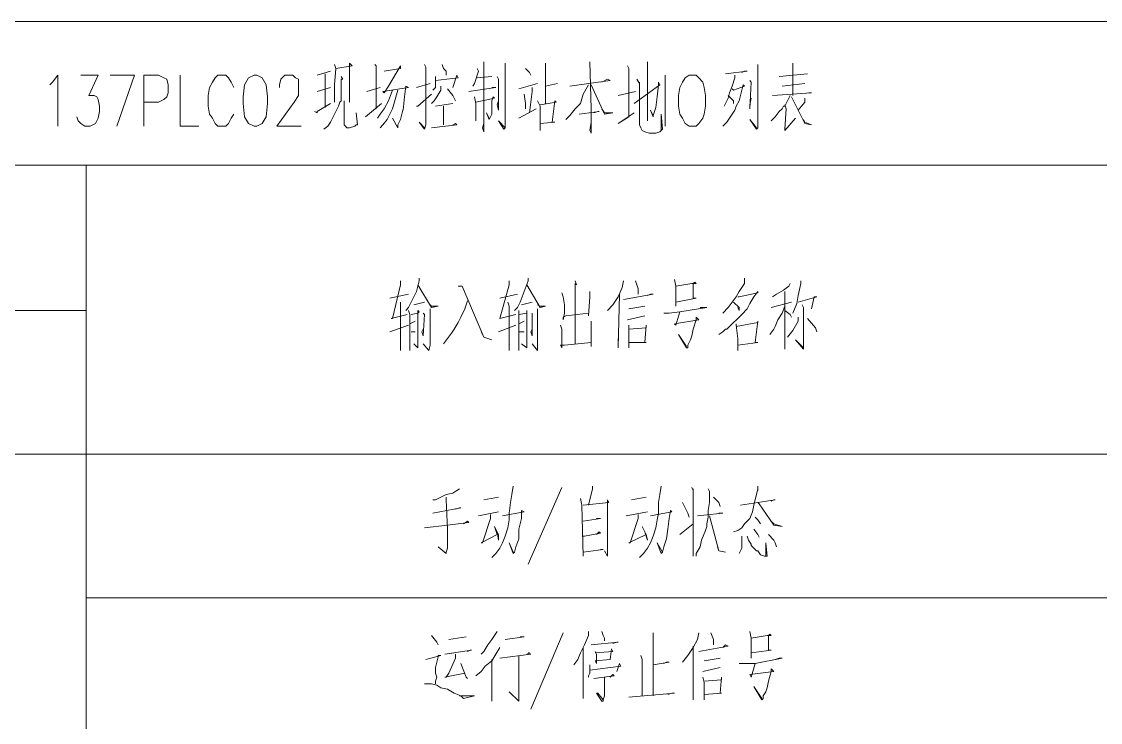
# Model space of a CAD drawing. Header units: millimetres. Extents: x 201 to 11482, y -7821 to 251.
# Drawn here: x 2759.2 to 2810.2, y -5489.1 to -5455.9 of the extents above; entities that cross this region are included whole.
import ezdxf

# ---------------------------------------------------------------- set-up
doc = ezdxf.new("R2010")
doc.units = ezdxf.units.MM

msp = doc.modelspace()

# ---------------------------------------------------------------- linework, layer by layer
at = {"color": 0, "lineweight": 18}
for points in [[(2669.664, -5455.924), (2723.258, -5455.924), (2742.753, -5455.924), (2762.247, -5455.924), (2811.079, -5455.924), (2820.858, -5455.924), (2830.637, -5455.924), (2840.352, -5455.924), (2850.131, -5455.924), (2859.91, -5455.924), (2889.628, -5455.924)], [(2773.995, -5457.956), (2774.058, -5458.147), (2773.995, -5458.909), (2773.995, -5459.734), (2773.995, -5459.544), (2773.995, -5459.353)], [(2774.058, -5458.147), (2774.82, -5458.02), (2774.693, -5457.893), (2774.693, -5458.02), (2774.693, -5459.417), (2774.693, -5459.734), (2774.693, -5459.544), (2774.693, -5459.417)], [(2775.9, -5457.956), (2775.963, -5458.02), (2775.963, -5458.02), (2775.963, -5460.052)], [(2776.344, -5458.274), (2777.106, -5458.147), (2777.106, -5458.02), (2776.535, -5458.972), (2776.344, -5459.29), (2776.281, -5459.226), (2777.487, -5459.036), (2777.36, -5458.972), (2777.297, -5459.48), (2777.233, -5460.115), (2777.233, -5460.052), (2777.106, -5460.56), (2776.979, -5460.814), (2776.979, -5460.941), (2776.725, -5460.496), (2776.979, -5460.941)], [(2778.249, -5457.956), (2778.313, -5458.083), (2778.313, -5460.814), (2778.249, -5461.004), (2777.995, -5460.687), (2778.249, -5460.941)], [(2779.075, -5457.956), (2779.138, -5458.147), (2779.265, -5458.274), (2779.265, -5458.337), (2779.265, -5458.464)], [(2781.043, -5457.829), (2781.043, -5457.956), (2781.043, -5461.131), (2780.98, -5460.941), (2781.043, -5460.75)], [(2782.059, -5457.893), (2782.059, -5458.02), (2782.059, -5460.623), (2782.059, -5460.75), (2782.059, -5460.941), (2782.059, -5460.941), (2781.996, -5461.004), (2781.742, -5460.623), (2782.059, -5460.941)], [(2783.964, -5457.893), (2783.964, -5458.02), (2783.964, -5459.798)], [(2786.06, -5457.829), (2786.123, -5460.052), (2786.123, -5461.195), (2786.06, -5461.068), (2786.123, -5460.687)], [(2787.838, -5458.02), (2787.901, -5458.147), (2787.901, -5458.147), (2787.901, -5460.369), (2787.901, -5460.179), (2787.901, -5460.433), (2787.393, -5460.75), (2787.393, -5460.75), (2788.155, -5460.242)], [(2788.79, -5457.829), (2788.79, -5458.02), (2788.79, -5457.956), (2788.79, -5460.242), (2788.79, -5460.623), (2788.79, -5460.306)], [(2793.997, -5457.956), (2793.997, -5458.147), (2793.997, -5459.544), (2793.997, -5460.179), (2793.997, -5460.56), (2793.997, -5460.814), (2793.997, -5460.941), (2793.934, -5461.004), (2793.616, -5460.56), (2793.934, -5460.941), (2793.934, -5460.941)], [(2795.648, -5457.893), (2795.648, -5458.02), (2795.648, -5459.417)], [(2760.533, -5458.909), (2760.66, -5458.782), (2760.914, -5458.464), (2760.914, -5460.877)], [(2761.993, -5458.464), (2762.819, -5458.464), (2762.374, -5459.417), (2762.628, -5459.417), (2762.755, -5459.48), (2762.819, -5459.607), (2762.882, -5459.925), (2762.882, -5460.179), (2762.819, -5460.496), (2762.692, -5460.75), (2762.438, -5460.877), (2762.184, -5460.877), (2761.993, -5460.75), (2761.866, -5460.623), (2761.803, -5460.433)], [(2763.39, -5458.464), (2764.533, -5458.464), (2763.708, -5460.877)], [(2764.978, -5460.877), (2764.978, -5458.464), (2765.676, -5458.464), (2765.93, -5458.591), (2766.057, -5458.655), (2766.121, -5458.909), (2766.121, -5459.29), (2766.057, -5459.48), (2765.93, -5459.607), (2765.676, -5459.734), (2764.978, -5459.734)], [(2766.692, -5458.464), (2766.692, -5460.877), (2767.581, -5460.877)], [(2769.232, -5459.036), (2769.105, -5458.782), (2768.978, -5458.591), (2768.851, -5458.464), (2768.47, -5458.464), (2768.343, -5458.591), (2768.216, -5458.782), (2768.089, -5459.036), (2768.026, -5459.417), (2768.026, -5459.925), (2768.089, -5460.306), (2768.216, -5460.496), (2768.343, -5460.75), (2768.47, -5460.877), (2768.851, -5460.877), (2768.978, -5460.75), (2769.105, -5460.496), (2769.232, -5460.306)], [(2770.185, -5458.464), (2769.931, -5458.591), (2769.74, -5458.909), (2769.677, -5459.48), (2769.677, -5459.798), (2769.74, -5460.433), (2769.931, -5460.75), (2770.185, -5460.877), (2770.312, -5460.877), (2770.566, -5460.75), (2770.756, -5460.433), (2770.82, -5459.798), (2770.82, -5459.48), (2770.756, -5458.909), (2770.566, -5458.591), (2770.312, -5458.464), (2770.185, -5458.464)], [(2771.391, -5459.036), (2771.391, -5458.909), (2771.455, -5458.655), (2771.518, -5458.591), (2771.645, -5458.464), (2772.026, -5458.464), (2772.153, -5458.591), (2772.28, -5458.655), (2772.28, -5458.909), (2772.28, -5459.163), (2772.28, -5459.417), (2772.09, -5459.734), (2771.264, -5460.877), (2772.407, -5460.877)], [(2773.804, -5458.274), (2773.169, -5458.464)], [(2774.312, -5458.528), (2774.376, -5458.655), (2774.312, -5458.655), (2774.312, -5459.036), (2774.312, -5459.353), (2774.312, -5459.671), (2774.249, -5459.734), (2774.185, -5459.925), (2774.058, -5460.179), (2773.931, -5460.433), (2773.804, -5460.687), (2773.677, -5460.877), (2773.487, -5461.004)], [(2773.55, -5458.401), (2773.55, -5459.988)], [(2778.757, -5458.528), (2778.757, -5458.718), (2778.757, -5458.845), (2778.757, -5459.036), (2778.63, -5459.163)], [(2778.757, -5458.718), (2779.837, -5458.591), (2779.773, -5458.464), (2779.583, -5459.036)], [(2780.726, -5458.147), (2780.789, -5458.274), (2780.599, -5458.845), (2780.535, -5458.972)], [(2780.726, -5458.591), (2781.424, -5458.528)], [(2781.678, -5458.528), (2781.742, -5458.655), (2781.742, -5460.115), (2781.678, -5459.861), (2781.742, -5459.671)], [(2783.012, -5458.147), (2783.202, -5458.337), (2783.266, -5458.464)], [(2789.616, -5460.877), (2789.616, -5458.464)], [(2790.759, -5458.464), (2790.568, -5458.591), (2790.441, -5458.782), (2790.314, -5459.036), (2790.251, -5459.417), (2790.251, -5459.925), (2790.314, -5460.306), (2790.441, -5460.496), (2790.568, -5460.75), (2790.759, -5460.877), (2791.076, -5460.877), (2791.203, -5460.75), (2791.394, -5460.496), (2791.457, -5460.306), (2791.521, -5459.925), (2791.521, -5459.417), (2791.457, -5459.036), (2791.394, -5458.782), (2791.203, -5458.591), (2791.076, -5458.464), (2790.759, -5458.464)], [(2792.918, -5458.464), (2792.918, -5458.591), (2792.791, -5458.972), (2792.664, -5459.29), (2792.6, -5459.544), (2792.41, -5459.925)], [(2792.473, -5458.401), (2793.489, -5458.274), (2793.362, -5458.274), (2793.235, -5458.337)], [(2795.013, -5458.528), (2796.347, -5458.401)], [(2773.169, -5459.226), (2773.804, -5459.036)], [(2775.519, -5459.226), (2776.154, -5459.036)], [(2777.868, -5459.036), (2778.503, -5458.845)], [(2779.011, -5458.972), (2779.011, -5459.163), (2778.821, -5459.48), (2778.694, -5459.671), (2778.567, -5459.798)], [(2780.345, -5459.226), (2781.615, -5459.036), (2781.551, -5459.036), (2781.488, -5459.036), (2781.424, -5459.036)], [(2782.694, -5459.099), (2783.583, -5458.845)], [(2783.329, -5459.036), (2783.329, -5459.226), (2783.202, -5460.242)], [(2783.964, -5458.972), (2784.536, -5458.845)], [(2785.996, -5458.909), (2785.742, -5459.353), (2785.615, -5459.798), (2785.361, -5460.052), (2785.107, -5460.369), (2784.917, -5460.56)], [(2785.107, -5458.972), (2787.012, -5458.718), (2786.885, -5458.655), (2786.631, -5458.782)], [(2786.123, -5458.909), (2786.758, -5460.306), (2787.139, -5460.242), (2786.758, -5460.242), (2786.631, -5460.052)], [(2788.155, -5459.798), (2789.362, -5458.909), (2789.298, -5458.782), (2789.298, -5458.972), (2789.298, -5458.909), (2789.235, -5459.48), (2789.171, -5459.988), (2789.044, -5460.369), (2789.044, -5460.433), (2788.917, -5460.115), (2789.044, -5460.369)], [(2788.282, -5458.655), (2788.409, -5458.845), (2788.409, -5458.782), (2788.409, -5459.925), (2788.409, -5460.433), (2788.409, -5460.814), (2788.473, -5460.941), (2788.536, -5461.068), (2788.663, -5461.131), (2788.854, -5461.195), (2789.171, -5461.195), (2789.362, -5461.131), (2789.489, -5461.004), (2789.425, -5460.306), (2789.425, -5461.068), (2789.425, -5461.068)], [(2792.791, -5459.099), (2792.854, -5459.163), (2793.362, -5458.972), (2793.299, -5458.909), (2793.235, -5459.163), (2793.172, -5459.417), (2793.108, -5459.671), (2792.981, -5459.925), (2792.918, -5460.115), (2792.791, -5460.306), (2792.664, -5460.496), (2792.537, -5460.687), (2792.41, -5460.814), (2792.346, -5460.877)], [(2793.616, -5458.718), (2793.68, -5458.782), (2793.616, -5460.052), (2793.616, -5459.861), (2793.68, -5459.544)], [(2795.14, -5458.972), (2796.22, -5458.845)], [(2776.725, -5459.163), (2776.535, -5459.671), (2776.344, -5460.052), (2776.154, -5460.306), (2776.027, -5460.496)], [(2776.979, -5459.163), (2776.852, -5459.607), (2776.725, -5460.052), (2776.471, -5460.56), (2776.281, -5460.814), (2776.154, -5460.941)], [(2777.868, -5459.925), (2777.932, -5459.925), (2778.567, -5459.353)], [(2779.329, -5459.099), (2779.583, -5459.417), (2779.646, -5459.544), (2779.71, -5459.671)], [(2780.599, -5459.48), (2780.662, -5459.798), (2780.662, -5459.798), (2780.662, -5460.623), (2780.662, -5460.433), (2780.662, -5460.306)], [(2780.662, -5459.734), (2781.551, -5459.544), (2781.488, -5459.48), (2781.424, -5459.671), (2781.424, -5460.052), (2781.424, -5460.306), (2781.361, -5460.433), (2781.297, -5460.56), (2781.17, -5460.242), (2781.297, -5460.496)], [(2782.948, -5459.353), (2783.012, -5459.798), (2783.012, -5460.052)], [(2787.393, -5459.417), (2788.219, -5459.226)], [(2792.6, -5459.417), (2792.854, -5459.671), (2792.854, -5459.798)], [(2795.521, -5459.417), (2795.394, -5459.671), (2795.267, -5459.925), (2795.204, -5459.925), (2795.14, -5460.052), (2795.013, -5460.179), (2794.823, -5460.433), (2794.696, -5460.56), (2794.632, -5460.623)], [(2794.696, -5459.417), (2796.537, -5459.29), (2796.537, -5459.29), (2796.41, -5459.29)], [(2795.585, -5459.48), (2796.22, -5460.75), (2796.537, -5460.814), (2796.22, -5460.687), (2796.156, -5460.56)], [(2796.22, -5459.544), (2796.22, -5459.734), (2795.902, -5460.115)], [(2773.042, -5460.179), (2773.169, -5460.242), (2773.169, -5460.179), (2773.804, -5459.798)], [(2774.439, -5459.671), (2774.439, -5459.734), (2774.439, -5459.798), (2774.439, -5460.433), (2774.439, -5460.623), (2774.439, -5460.814), (2774.503, -5460.877), (2774.566, -5460.941), (2774.693, -5460.941), (2774.947, -5460.877), (2775.011, -5460.814), (2775.074, -5460.814), (2775.011, -5460.242), (2775.074, -5460.814), (2775.011, -5460.814)], [(2775.455, -5460.433), (2776.217, -5459.798)], [(2778.757, -5459.925), (2779.583, -5459.798)], [(2779.138, -5459.925), (2779.138, -5460.814)], [(2782.694, -5460.496), (2783.52, -5460.052)], [(2783.583, -5459.671), (2783.71, -5459.925), (2783.71, -5460.56), (2783.71, -5461.068), (2783.71, -5460.75), (2784.409, -5460.687), (2784.282, -5460.687), (2784.409, -5459.671), (2784.472, -5459.734), (2783.71, -5459.861)], [(2795.267, -5459.861), (2795.331, -5460.052), (2795.267, -5461.004), (2795.267, -5461.068), (2795.775, -5460.496)], [(2785.552, -5460.306), (2786.504, -5460.179), (2786.441, -5460.179), (2786.25, -5460.242)], [(2778.567, -5460.941), (2779.773, -5460.814), (2779.71, -5460.75), (2779.583, -5460.814)], [(2688.27, -5462.719), (2889.628, -5462.719)], [(2742.753, -5469.577), (2762.247, -5469.577), (2762.247, -5462.719)], [(2777.106, -5468.18), (2777.106, -5468.37), (2776.725, -5469.958), (2776.662, -5469.958), (2777.424, -5469.767)], [(2777.995, -5468.053), (2777.995, -5468.18), (2777.868, -5468.688), (2777.614, -5469.196), (2777.487, -5469.45), (2777.36, -5469.577)], [(2782.25, -5468.18), (2782.25, -5468.37), (2781.805, -5469.958), (2782.567, -5469.767)], [(2783.139, -5468.053), (2783.139, -5468.18), (2782.948, -5468.688), (2782.758, -5469.196), (2782.631, -5469.45), (2782.504, -5469.577)], [(2785.361, -5468.18), (2785.425, -5468.37), (2785.361, -5468.307), (2785.361, -5471.164)], [(2787.647, -5468.18), (2787.584, -5468.497), (2787.393, -5468.942), (2787.139, -5469.323), (2786.885, -5469.577)], [(2788.219, -5468.18), (2788.346, -5468.561), (2788.346, -5468.624), (2788.346, -5468.815), (2788.346, -5468.561)], [(2790.06, -5468.116), (2790.124, -5468.434), (2790.124, -5469.386), (2790.124, -5469.196), (2791.076, -5469.005), (2790.949, -5469.005), (2790.949, -5468.307), (2791.013, -5468.243), (2791.076, -5468.307), (2790.886, -5468.307), (2790.124, -5468.434)], [(2793.362, -5468.053), (2793.362, -5468.307), (2793.108, -5468.688), (2792.981, -5468.942), (2792.791, -5469.196), (2792.6, -5469.45), (2792.346, -5469.704)], [(2796.029, -5468.18), (2796.029, -5468.307), (2795.902, -5468.878), (2795.839, -5469.259), (2795.648, -5469.704)], [(2777.932, -5468.37), (2778.567, -5469.45), (2778.884, -5469.386), (2778.567, -5469.386), (2778.503, -5469.323)], [(2779.837, -5468.434), (2780.027, -5468.434), (2781.043, -5470.847), (2781.424, -5470.974), (2781.043, -5470.847), (2780.916, -5470.593)], [(2783.075, -5468.37), (2783.71, -5469.45), (2783.964, -5469.386), (2783.71, -5469.386), (2783.583, -5469.323)], [(2784.726, -5468.751), (2784.79, -5468.942), (2784.853, -5469.323), (2784.853, -5469.704), (2784.79, -5470.021), (2784.79, -5469.894), (2784.917, -5469.831), (2785.996, -5469.704), (2785.996, -5469.831), (2786.06, -5468.942), (2786.06, -5468.688)], [(2793.045, -5468.942), (2793.108, -5468.942), (2793.997, -5468.751), (2793.997, -5468.688), (2793.807, -5468.942), (2793.616, -5469.259), (2793.489, -5469.513), (2793.235, -5469.767), (2793.045, -5469.958), (2792.791, -5470.212), (2792.537, -5470.466), (2792.473, -5470.466), (2792.346, -5470.593), (2792.156, -5470.72)], [(2795.521, -5468.307), (2795.458, -5468.434), (2795.204, -5468.624), (2794.886, -5468.815), (2794.696, -5468.942)], [(2795.267, -5468.688), (2795.267, -5470.847), (2795.267, -5471.418), (2795.267, -5471.291), (2795.267, -5471.101)], [(2776.598, -5469.005), (2777.487, -5468.815)], [(2777.106, -5469.196), (2777.106, -5469.386), (2777.106, -5470.085), (2777.106, -5470.91), (2777.106, -5470.974), (2777.106, -5471.482), (2777.106, -5471.355), (2777.106, -5471.228)], [(2778.249, -5469.196), (2777.741, -5469.323)], [(2780.281, -5469.132), (2780.154, -5469.513), (2779.964, -5469.894), (2779.837, -5470.148), (2779.646, -5470.466), (2779.519, -5470.656), (2779.329, -5470.91), (2779.138, -5471.164)], [(2781.805, -5469.005), (2782.631, -5468.815)], [(2782.186, -5469.196), (2782.25, -5469.386), (2782.25, -5470.085), (2782.25, -5470.91), (2782.25, -5470.974), (2782.25, -5471.482), (2782.25, -5471.355), (2782.25, -5471.228)], [(2783.329, -5469.196), (2782.821, -5469.323)], [(2787.457, -5468.815), (2787.393, -5471.355), (2787.393, -5471.228), (2787.393, -5470.91)], [(2787.647, -5469.069), (2789.044, -5468.815), (2788.917, -5468.815), (2788.79, -5468.878)], [(2792.854, -5469.196), (2792.854, -5469.196), (2793.108, -5469.45), (2793.108, -5469.577), (2793.045, -5469.45)], [(2794.632, -5469.45), (2795.585, -5469.196)], [(2795.902, -5469.196), (2796.791, -5468.942), (2796.664, -5468.942), (2796.537, -5469.513)], [(2742.753, -5476.371), (2762.247, -5476.371), (2762.247, -5469.577)], [(2777.487, -5469.577), (2777.551, -5469.767), (2777.551, -5471.482), (2777.551, -5471.291)], [(2777.614, -5469.767), (2777.932, -5469.704), (2777.995, -5469.64), (2777.932, -5469.577), (2777.932, -5470.212), (2777.932, -5470.91), (2777.932, -5471.228), (2777.932, -5471.355), (2777.741, -5471.164)], [(2778.186, -5469.704), (2778.249, -5469.767), (2778.186, -5470.783), (2778.122, -5470.593), (2778.186, -5470.466)], [(2778.503, -5469.513), (2778.503, -5469.704), (2778.503, -5471.228), (2778.44, -5471.482), (2778.186, -5471.164)], [(2782.694, -5469.767), (2783.075, -5469.704), (2783.075, -5469.64), (2783.075, -5469.577), (2783.075, -5470.212), (2783.075, -5470.91), (2783.075, -5471.228), (2783.075, -5471.355), (2782.821, -5471.164)], [(2782.694, -5469.577), (2782.694, -5469.767), (2782.694, -5471.482), (2782.694, -5471.291)], [(2783.329, -5469.704), (2783.329, -5469.767), (2783.329, -5470.783), (2783.266, -5470.593), (2783.329, -5470.466)], [(2783.583, -5469.513), (2783.583, -5469.704), (2783.583, -5471.228), (2783.583, -5471.482), (2783.329, -5471.164)], [(2787.901, -5469.513), (2788.663, -5469.386)], [(2789.552, -5469.704), (2789.806, -5469.704), (2790.314, -5469.64), (2791.584, -5469.45), (2791.457, -5469.45), (2791.267, -5469.45)], [(2790.314, -5469.64), (2790.124, -5470.275), (2790.06, -5470.212), (2791.203, -5470.021), (2791.076, -5469.894), (2791.076, -5470.021), (2790.949, -5470.466), (2790.886, -5470.783), (2790.822, -5470.974), (2790.695, -5471.228), (2790.695, -5471.355), (2790.632, -5471.355), (2790.251, -5470.72), (2790.632, -5471.291)], [(2795.267, -5469.386), (2795.14, -5469.704), (2794.95, -5470.021), (2794.823, -5470.339), (2794.759, -5470.466), (2794.569, -5470.72)], [(2795.267, -5469.577), (2795.521, -5469.767), (2795.585, -5469.894)], [(2796.093, -5469.323), (2796.156, -5469.45), (2796.156, -5469.45), (2796.156, -5470.847), (2796.156, -5471.228), (2796.156, -5471.418), (2795.775, -5470.974), (2796.156, -5471.355)], [(2777.551, -5470.212), (2777.805, -5470.085)], [(2782.694, -5470.212), (2782.948, -5470.085)], [(2784.663, -5470.275), (2784.726, -5470.466), (2784.726, -5470.91), (2784.726, -5471.355), (2784.663, -5471.228), (2784.853, -5471.228), (2786.123, -5471.101), (2786.123, -5471.291), (2786.123, -5470.656), (2786.123, -5470.275), (2786.123, -5470.085)], [(2788.663, -5469.831), (2787.838, -5470.021)], [(2792.981, -5470.212), (2792.981, -5470.275), (2793.045, -5470.91), (2793.045, -5470.974), (2793.045, -5471.482), (2793.045, -5471.291), (2793.045, -5471.228), (2793.997, -5471.101), (2793.997, -5471.101), (2793.87, -5471.101), (2793.997, -5470.085), (2793.997, -5470.085), (2793.997, -5470.148), (2792.981, -5470.339)], [(2795.902, -5469.894), (2795.902, -5470.085), (2795.648, -5470.529), (2795.394, -5470.847)], [(2796.347, -5469.958), (2796.728, -5470.402), (2796.791, -5470.593)], [(2776.598, -5470.593), (2777.487, -5470.275)], [(2777.614, -5470.593), (2777.805, -5470.593)], [(2781.742, -5470.593), (2782.567, -5470.275)], [(2782.694, -5470.593), (2782.948, -5470.593)], [(2787.901, -5470.275), (2787.901, -5470.529), (2787.901, -5471.355), (2787.901, -5471.101), (2788.727, -5471.101), (2788.663, -5471.101), (2788.727, -5470.275), (2788.727, -5470.402), (2787.901, -5470.466)], [(2742.753, -5544.697), (2762.247, -5544.697), (2762.247, -5476.371)], [(2762.247, -5476.371), (2811.079, -5476.371)], [(2762.247, -5483.166), (2811.079, -5483.166), (2811.079, -5476.371)], [(2781.424, -5481.261), (2781.615, -5481.07), (2781.805, -5480.816), (2781.932, -5480.562), (2782.059, -5480.245), (2782.186, -5479.864), (2782.25, -5479.483), (2782.25, -5479.165), (2782.313, -5478.657), (2782.377, -5478.276), (2782.44, -5477.895)], [(2786.187, -5477.895), (2786.187, -5478.022), (2785.996, -5478.784)], [(2788.409, -5481.261), (2788.6, -5481.07), (2788.79, -5480.816), (2788.917, -5480.562), (2789.044, -5480.245), (2789.171, -5479.864), (2789.235, -5479.483), (2789.298, -5479.165), (2789.298, -5478.657), (2789.362, -5478.276), (2789.425, -5477.895)], [(2793.997, -5477.895), (2793.997, -5478.086), (2793.997, -5478.022), (2793.807, -5478.784), (2793.743, -5479.102), (2793.616, -5479.419), (2793.362, -5479.673), (2793.235, -5479.864), (2793.045, -5479.991), (2792.854, -5480.054)], [(2779.9, -5478.022), (2779.773, -5478.086), (2779.583, -5478.213), (2779.265, -5478.276), (2779.011, -5478.403), (2778.757, -5478.53), (2778.63, -5478.53)], [(2779.265, -5478.403), (2779.265, -5478.53), (2779.329, -5479.927), (2779.329, -5480.435), (2779.329, -5480.816), (2779.265, -5481.007), (2779.265, -5481.07), (2778.884, -5480.753), (2779.265, -5481.07)], [(2781.043, -5478.53), (2781.742, -5478.403)], [(2784.726, -5477.959), (2783.139, -5481.578)], [(2788.028, -5478.53), (2788.727, -5478.403)], [(2790.886, -5477.959), (2790.949, -5478.086), (2790.949, -5478.022), (2790.949, -5481.197), (2790.949, -5480.943), (2790.949, -5480.562)], [(2791.648, -5478.022), (2791.711, -5478.149), (2791.711, -5478.149), (2791.711, -5478.657), (2791.648, -5479.038), (2791.648, -5479.356), (2791.584, -5479.673), (2791.584, -5479.8), (2791.521, -5479.991), (2791.33, -5480.435), (2791.267, -5480.753), (2791.076, -5481.07), (2791.076, -5481.197)], [(2791.902, -5478.403), (2792.092, -5478.594), (2792.156, -5478.657), (2792.219, -5478.848)], [(2778.63, -5479.165), (2779.964, -5478.911), (2779.9, -5478.911), (2779.71, -5478.975)], [(2785.615, -5478.467), (2785.679, -5478.784), (2785.742, -5481.197), (2785.742, -5481.007), (2786.695, -5480.88), (2786.631, -5480.88), (2786.568, -5480.88)], [(2785.742, -5478.784), (2786.949, -5478.657), (2786.885, -5478.53), (2786.885, -5479.991), (2786.885, -5480.054), (2786.885, -5481.197), (2786.758, -5480.943)], [(2790.441, -5478.657), (2790.632, -5479.038), (2790.695, -5479.165), (2790.759, -5479.356)], [(2793.172, -5478.784), (2794.823, -5478.53), (2794.759, -5478.53), (2794.632, -5478.594)], [(2793.997, -5478.657), (2794.061, -5478.721), (2794.759, -5479.737), (2794.759, -5479.737), (2795.14, -5479.8), (2794.759, -5479.673), (2794.632, -5479.546)], [(2780.789, -5479.292), (2781.742, -5479.102)], [(2781.361, -5479.229), (2781.361, -5479.419), (2780.98, -5480.562), (2780.916, -5480.562), (2781.678, -5480.181), (2781.551, -5479.8), (2781.742, -5480.181), (2781.742, -5480.435), (2781.678, -5480.054)], [(2781.932, -5479.292), (2782.948, -5479.102), (2782.821, -5479.038), (2782.821, -5479.419), (2782.694, -5479.927), (2782.694, -5480.372), (2782.567, -5480.753), (2782.504, -5481.007), (2782.44, -5481.07), (2782.25, -5480.562), (2782.44, -5481.007)], [(2785.742, -5479.546), (2786.568, -5479.419), (2786.441, -5479.419), (2786.377, -5479.419)], [(2787.774, -5479.292), (2788.79, -5479.102)], [(2788.346, -5479.229), (2788.346, -5479.419), (2787.965, -5480.562), (2787.901, -5480.562), (2788.727, -5480.181), (2788.536, -5479.8), (2788.727, -5480.181), (2788.79, -5480.435), (2788.663, -5480.054)], [(2788.917, -5479.292), (2789.933, -5479.102), (2789.87, -5479.038), (2789.806, -5479.419), (2789.743, -5479.927), (2789.679, -5480.372), (2789.552, -5480.753), (2789.489, -5481.007), (2789.425, -5481.07), (2789.235, -5480.562), (2789.489, -5481.007)], [(2791.14, -5479.292), (2792.346, -5479.165), (2792.219, -5479.165), (2792.156, -5479.165)], [(2791.711, -5479.292), (2792.156, -5480.943), (2792.473, -5481.007), (2792.156, -5480.943), (2792.092, -5480.753)], [(2793.87, -5479.356), (2793.997, -5479.483), (2794.124, -5479.673)], [(2778.249, -5479.864), (2779.329, -5479.737), (2780.345, -5479.61), (2780.281, -5479.546), (2780.091, -5479.673)], [(2790.314, -5480.181), (2790.949, -5479.673)], [(2793.807, -5479.927), (2793.997, -5480.181), (2794.061, -5480.308)], [(2785.742, -5480.245), (2785.806, -5480.245), (2786.568, -5480.118), (2786.504, -5480.054), (2786.377, -5480.181)], [(2793.235, -5480.245), (2793.235, -5480.689), (2793.235, -5480.816), (2793.172, -5480.943), (2793.108, -5481.07)], [(2793.489, -5480.245), (2793.553, -5480.435), (2793.68, -5480.626), (2793.68, -5480.689), (2793.807, -5480.816), (2793.934, -5480.943), (2793.997, -5480.943), (2794.124, -5481.134), (2794.315, -5481.197), (2794.442, -5481.197), (2794.378, -5480.562), (2794.378, -5481.197)], [(2794.505, -5480.181), (2794.759, -5480.435), (2794.823, -5480.562), (2794.886, -5480.753)], [(2778.567, -5484.944), (2778.821, -5485.261), (2778.884, -5485.388)], [(2779.392, -5485.134), (2780.218, -5485.007)], [(2781.678, -5484.753), (2781.424, -5485.134), (2781.234, -5485.388), (2781.043, -5485.706), (2780.916, -5485.833)], [(2782.059, -5485.134), (2782.948, -5485.007), (2782.885, -5485.007), (2782.758, -5485.007)], [(2784.79, -5484.817), (2783.266, -5488.436)], [(2785.996, -5484.753), (2785.996, -5484.944), (2785.806, -5485.388), (2785.615, -5485.769), (2785.488, -5486.087), (2785.298, -5486.341)], [(2786.631, -5484.753), (2786.695, -5484.944), (2786.758, -5485.071), (2786.758, -5485.198)], [(2789.044, -5484.817), (2789.044, -5485.071), (2789.044, -5487.801)], [(2791.203, -5484.817), (2791.14, -5485.134), (2790.949, -5485.515), (2790.695, -5485.896), (2790.441, -5486.214)], [(2791.775, -5484.817), (2791.902, -5485.134), (2791.902, -5485.261), (2791.902, -5485.388), (2791.902, -5485.134)], [(2793.616, -5484.753), (2793.68, -5485.071), (2793.68, -5486.023), (2793.68, -5485.769), (2794.632, -5485.642), (2794.505, -5485.642), (2794.505, -5484.944), (2794.569, -5484.88), (2794.632, -5484.944), (2794.442, -5484.944), (2793.68, -5485.071)], [(2781.805, -5485.515), (2781.615, -5485.833), (2781.424, -5486.15), (2781.107, -5486.404), (2780.916, -5486.658), (2780.662, -5486.849)], [(2785.742, -5485.515), (2785.742, -5487.928), (2785.742, -5487.674), (2785.742, -5487.293)], [(2786.123, -5485.388), (2787.393, -5485.261), (2787.33, -5485.261), (2787.139, -5485.325)], [(2790.949, -5485.452), (2790.949, -5487.992), (2790.949, -5487.801), (2790.949, -5487.547)], [(2791.203, -5485.706), (2792.6, -5485.452), (2792.473, -5485.388), (2792.346, -5485.515)], [(2778.313, -5486.087), (2779.011, -5485.896), (2778.884, -5485.896), (2778.884, -5485.96), (2778.757, -5486.468), (2778.757, -5486.531), (2778.757, -5486.595), (2778.757, -5486.722), (2778.821, -5486.912), (2778.757, -5487.103), (2778.757, -5487.23)], [(2779.646, -5485.769), (2779.202, -5485.833), (2780.472, -5485.642), (2780.408, -5485.642), (2780.281, -5485.706)], [(2780.154, -5486.722), (2779.202, -5486.912), (2779.265, -5486.912), (2779.392, -5486.722), (2779.71, -5486.023), (2779.71, -5485.833)], [(2781.805, -5486.023), (2783.266, -5485.833), (2783.139, -5485.769), (2783.202, -5485.769), (2783.075, -5485.833)], [(2782.694, -5485.896), (2782.694, -5487.039), (2782.694, -5487.928), (2782.694, -5488.055), (2782.25, -5487.611)], [(2786.314, -5485.706), (2786.377, -5485.833), (2786.377, -5486.277), (2786.314, -5486.15), (2787.012, -5486.087), (2787.012, -5486.087), (2787.076, -5485.579), (2787.139, -5485.706), (2786.314, -5485.769)], [(2788.473, -5485.896), (2788.536, -5486.087), (2788.536, -5487.801)], [(2791.457, -5486.15), (2792.219, -5486.023)], [(2793.108, -5486.277), (2793.362, -5486.277), (2793.87, -5486.277), (2795.14, -5486.023), (2795.013, -5486.023), (2794.823, -5486.087)], [(2779.964, -5486.277), (2780.218, -5486.912), (2780.281, -5486.976)], [(2781.424, -5486.087), (2781.424, -5488.055), (2781.424, -5487.865), (2781.424, -5487.547)], [(2786.06, -5486.341), (2786.06, -5486.531), (2786.06, -5486.722), (2785.996, -5486.849), (2785.996, -5486.912)], [(2786.06, -5486.595), (2787.52, -5486.404), (2787.457, -5486.277), (2787.33, -5486.658)], [(2789.044, -5486.341), (2789.806, -5486.214), (2789.679, -5486.214), (2789.552, -5486.277)], [(2792.219, -5486.468), (2791.394, -5486.658)], [(2793.87, -5486.277), (2793.68, -5486.912), (2793.616, -5486.785), (2794.759, -5486.658), (2794.632, -5486.531), (2794.632, -5486.658), (2794.505, -5487.103), (2794.442, -5487.42), (2794.378, -5487.611), (2794.251, -5487.801), (2794.251, -5487.928), (2794.188, -5487.992), (2793.807, -5487.357), (2794.188, -5487.928)], [(2786.25, -5486.976), (2787.203, -5486.849), (2787.139, -5486.785), (2787.012, -5486.912)], [(2786.758, -5486.912), (2786.758, -5487.801), (2786.695, -5487.992), (2786.695, -5488.055), (2786.631, -5488.055), (2786.377, -5487.674), (2786.441, -5487.674), (2786.695, -5487.992)], [(2791.394, -5486.912), (2791.457, -5487.166), (2791.457, -5487.992), (2791.457, -5487.738), (2792.283, -5487.674), (2792.219, -5487.674), (2792.283, -5486.912), (2792.283, -5487.039), (2791.457, -5487.103)], [(2778.249, -5487.23), (2778.567, -5487.23), (2778.821, -5487.293), (2779.011, -5487.42), (2779.329, -5487.484), (2779.646, -5487.674), (2779.964, -5487.801), (2780.091, -5487.928), (2780.599, -5487.801), (2780.091, -5487.801), (2779.9, -5487.801)], [(2787.901, -5487.865), (2790.06, -5487.674), (2789.933, -5487.674), (2789.743, -5487.738)]]:
    msp.add_lwpolyline(points, dxfattribs=at)

doc.saveas('drawing.dxf')
